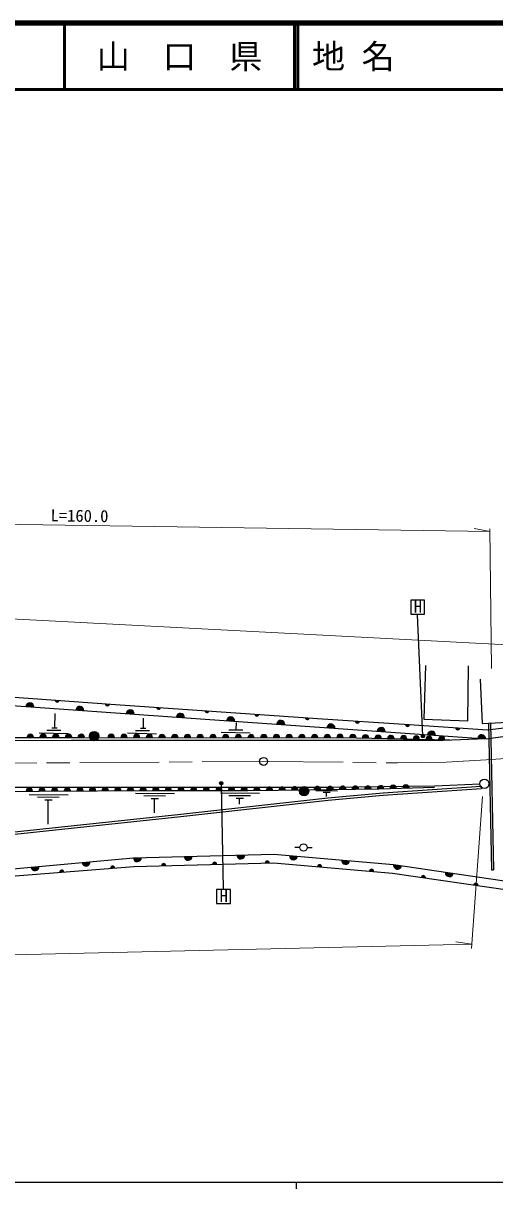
# Model space of a CAD drawing. Units: millimetres at full size, sheet at 1:1000; details may follow other scales. Extents: x 40000 to 680000, y 20000 to 380000.
# Drawn here: x 326786 to 397976, y 204000 to 380000 of the extents above; entities that cross this region are included whole.
import ezdxf
from ezdxf.enums import TextEntityAlignment as Align

# ---------------------------------------------------------------- set-up
doc = ezdxf.new("R2010")
doc.units = ezdxf.units.MM
doc.header["$LTSCALE"] = 1000
doc.linetypes.add('CHAIN', pattern=[18.5, 12, -1.5, 3.5, -1.5])
for name, color, linetype, lineweight in [('M-BGD', 7, 'Continuous', 25), ('M-BGD-EXST', 7, 'Continuous', 25), ('M-BMK', 2, 'CHAIN', 13), ('M-BMK-SRVR', 3, 'Continuous', 25), ('M-STR-HTXT', 7, 'Continuous', 13), ('M-TTL', 2, 'Continuous', 140), ('M-TTL-BAND', 7, 'Continuous', 25), ('M-TTL-LINE', 7, 'Continuous', 50)]:
    doc.layers.add(name, color=color, linetype=linetype, lineweight=lineweight)
doc.layers.add('M-TTL-TXT', color=7, linetype='Continuous')
doc.styles.add('ＭＳ ゴシック', font='')
doc.styles.get('ＭＳ ゴシック').set_extended_font_data('MS Gothic')

msp = doc.modelspace()

# ---------------------------------------------------------------- hatches: boundary and pattern name
at = {"layer": 'M-BGD'}
for points in [[(328353, 276732, 0.41421), (327796, 277372, 0.41421), (327156, 276815)], [(331613, 277804, 0.41421), (331891, 277483, 0.41421), (332212, 277761)], [(335931, 276203, 0.41421), (335375, 276844, 0.41421), (334734, 276287)], [(339190, 277258, 0.41421), (339466, 276936, 0.41421), (339788, 277212)], [(346927, 276717, 0.41421), (347206, 276397, 0.41421), (347526, 276675)], [(343509, 275675, 0.41421), (342953, 276316, 0.41421), (342312, 275759)], [(351100, 275144, 0.41421), (350545, 275786, 0.41421), (349903, 275230)], [(354203, 276212, 0.41421), (354482, 275892, 0.41421), (354802, 276170)], [(358692, 274614, 0.41421), (358137, 275256, 0.41421), (357495, 274700)], [(361780, 275686, 0.41421), (362060, 275367, 0.41421), (362379, 275647)], [(366268, 274078, 0.41421), (365713, 274719, 0.41421), (365071, 274164)], [(369357, 275160, 0.41421), (369637, 274841, 0.41421), (369956, 275121)], [(376935, 274643, 0.41421), (377215, 274324, 0.41421), (377534, 274604)], [(338175, 272360, 0.41421), (337475, 273060, 0.41421), (336775, 272360, 1)], [(373845, 273541, 0.41421), (373289, 274183, 0.41421), (372648, 273627)], [(381436, 273001, 0.41421), (380881, 273642, 0.41421), (380239, 273087)], [(384513, 274129, 0.41421), (384793, 273810, 0.41421), (385111, 274090)], [(389027, 272460, 0.41421), (388472, 273102, 0.41421), (387830, 272546)], [(392092, 273632, 0.41421), (392372, 273313, 0.41421), (392690, 273593)], [(328336, 272170, 0.41421), (327855, 272649, 0.41421), (327376, 272168)], [(330256, 272170, 0.41421), (329775, 272649, 0.41421), (329296, 272168)], [(332176, 272170, 0.41421), (331695, 272649, 0.41421), (331216, 272168)], [(334096, 272170, 0.41421), (333615, 272649, 0.41421), (333136, 272168)], [(336016, 272170, 0.41421), (335535, 272649, 0.41421), (335056, 272168)], [(340544, 272148, 0.41421), (340063, 272627, 0.41421), (339584, 272146)], [(342464, 272141, 0.41421), (341983, 272620, 0.41421), (341504, 272139)], [(344384, 272137, 0.41421), (343903, 272616, 0.41421), (343424, 272135)], [(346304, 272130, 0.41421), (345823, 272609, 0.41421), (345344, 272128)], [(348224, 272123, 0.41421), (347743, 272602, 0.41421), (347264, 272121)], [(350144, 272119, 0.41421), (349663, 272598, 0.41421), (349184, 272116)], [(352064, 272109, 0.41421), (351583, 272588, 0.41421), (351104, 272107)], [(353984, 272102, 0.41421), (353503, 272581, 0.41421), (353024, 272100)], [(355904, 272095, 0.41421), (355423, 272574, 0.41421), (354944, 272093)], [(357824, 272088, 0.41421), (357343, 272567, 0.41421), (356864, 272086)], [(359744, 272081, 0.41421), (359263, 272560, 0.41421), (358784, 272079)], [(361664, 272079, 0.41421), (361183, 272558, 0.41421), (360704, 272077)], [(363584, 272087, 0.41421), (363103, 272566, 0.41421), (362624, 272085)], [(365504, 272095, 0.41421), (365023, 272574, 0.41421), (364544, 272093)], [(367424, 272103, 0.41421), (366943, 272582, 0.41421), (366464, 272100)], [(369344, 272111, 0.41421), (368863, 272589, 0.41421), (368384, 272108)], [(371265, 272118, 0.41421), (370783, 272597, 0.41421), (370305, 272116)], [(373185, 272126, 0.41421), (372704, 272605, 0.41421), (372225, 272124)], [(375105, 272134, 0.41421), (374624, 272613, 0.41421), (374145, 272132)], [(377024, 272086, 0.41421), (376555, 272576, 0.41421), (376065, 272106)], [(378944, 272048, 0.41421), (378472, 272536, 0.41421), (377984, 272065)], [(380859, 272006, 0.41421), (380388, 272495, 0.41421), (379899, 272024)], [(382778, 271965, 0.41421), (382307, 272454, 0.41421), (381818, 271983)], [(384697, 271927, 0.41421), (384225, 272414, 0.41421), (383738, 271942)], [(386617, 271882, 0.41421), (386146, 272371, 0.41421), (385657, 271901)], [(388536, 271840, 0.41421), (388066, 272330, 0.41421), (387576, 271859)], [(390455, 271799, 0.41421), (389985, 272289, 0.41421), (389495, 271818)], [(396603, 271923, 0.41421), (396048, 272565, 0.41421), (395406, 272010)], [(328187, 264044, 0.41421), (327706, 264523, 0.41421), (327227, 264042)], [(330095, 264053, 0.41421), (329614, 264532, 0.41421), (329135, 264051)], [(332004, 264062, 0.41421), (331523, 264541, 0.41421), (331044, 264060)], [(333912, 264071, 0.41421), (333431, 264550, 0.41421), (332952, 264068)], [(335820, 264079, 0.41421), (335339, 264558, 0.41421), (334860, 264077)], [(337728, 264088, 0.41421), (337247, 264567, 0.41421), (336768, 264086)], [(339637, 264097, 0.41421), (339156, 264576, 0.41421), (338677, 264095)], [(341545, 264105, 0.41421), (341064, 264584, 0.41421), (340585, 264103)], [(343453, 264114, 0.41421), (342972, 264593, 0.41421), (342493, 264112)], [(345362, 264123, 0.41421), (344881, 264602, 0.41421), (344402, 264121)], [(347270, 264132, 0.41421), (346789, 264610, 0.41421), (346310, 264129)], [(349178, 264132, 0.41421), (348697, 264610, 0.41421), (348218, 264129)], [(351086, 264132, 0.41421), (350605, 264610, 0.41421), (350126, 264129)], [(352995, 264126, 0.41421), (352514, 264605, 0.41421), (352035, 264124)], [(354903, 264128, 0.41421), (354422, 264607, 0.41421), (353943, 264126)], [(356811, 264130, 0.41421), (356330, 264609, 0.41421), (355851, 264128)], [(358719, 264130, 0.41421), (358241, 264612, 0.41421), (357759, 264134)], [(360628, 264130, 0.41421), (360149, 264612, 0.41421), (359668, 264133)], [(362536, 264152, 0.41421), (362052, 264628, 0.41421), (361576, 264144)], [(364444, 264172, 0.41421), (363960, 264648, 0.41421), (363484, 264164)], [(366352, 264194, 0.41421), (365869, 264670, 0.41421), (365393, 264186)], [(368261, 264217, 0.41421), (367777, 264693, 0.41421), (367301, 264209)], [(369886, 264023, 0.41421), (369186, 264723, 0.41421), (368486, 264023, 1)], [(371679, 264259, 0.41421), (371195, 264735, 0.41421), (370719, 264251)], [(373587, 264282, 0.41421), (373103, 264758, 0.41421), (372627, 264274)], [(375496, 264306, 0.41421), (375012, 264782, 0.41421), (374536, 264298)], [(377404, 264333, 0.41421), (376920, 264809, 0.41421), (376444, 264325)], [(379312, 264351, 0.41421), (378828, 264827, 0.41421), (378352, 264343)], [(381220, 264393, 0.41421), (380724, 264857, 0.41421), (380260, 264361)], [(383139, 264457, 0.41421), (382643, 264921, 0.41421), (382179, 264425)], [(385058, 264521, 0.41421), (384562, 264985, 0.41421), (384098, 264489)], [(343408, 253981, 0.41421), (344023, 253395, 0.41421), (344608, 254010)], [(351091, 254179, 0.41421), (351705, 253594, 0.41421), (352291, 254208)], [(359037, 254384, 0.41421), (359652, 253799, 0.41421), (360237, 254414)], [(363926, 253209, 0.41421), (363619, 253502, 0.41421), (363326, 253195)], [(366990, 254322, 0.41421), (367534, 253671, 0.41421), (368185, 254215)], [(374847, 253640, 0.41421), (375391, 252988, 0.41421), (376042, 253532)], [(327980, 252574, 0.41421), (328631, 252029, 0.41421), (329175, 252680)], [(332886, 251828, 0.41421), (332563, 252104, 0.41421), (332288, 251781)], [(335681, 253276, 0.41421), (336331, 252731, 0.41421), (336876, 253382)], [(340582, 252448, 0.41421), (340259, 252723, 0.41421), (339984, 252400)], [(348297, 252805, 0.41421), (347990, 253098, 0.41421), (347697, 252791)], [(355980, 253004, 0.41421), (355673, 253297, 0.41421), (355380, 252989)], [(371817, 252601, 0.41421), (371543, 252925, 0.41421), (371219, 252650)], [(379674, 251919, 0.41421), (379400, 252242, 0.41421), (379076, 251967)], [(382710, 252957, 0.41421), (383220, 252279, 0.41421), (383898, 252789)], [(390532, 251813, 0.41421), (391043, 251135, 0.41421), (391721, 251645)], [(387510, 250942, 0.41421), (387257, 251283, 0.41421), (386917, 251030)], [(395422, 249784, 0.41421), (395169, 250124, 0.41421), (394829, 249871)]]:
    msp.add_hatch(color=256, dxfattribs=at).paths.add_polyline_path(points)
at = {"layer": 'M-BGD-EXST'}
for points in [[(386910, 272206, 0.41421), (387249, 272106, 0.41421), (387349, 272445, 1)], [(356451, 265108, 0.41421), (356790, 265008, 0.41421), (356890, 265348, 1)]]:
    msp.add_hatch(color=256, dxfattribs=at).paths.add_polyline_path(points)

# ---------------------------------------------------------------- linework, layer by layer
at = {"layer": 'M-BGD'}
for p, q in [((331526, 275765), (331516, 273586)), ((344887, 275052), (344869, 273553)), ((329167, 272866), (333570, 272742)), ((330353, 273235), (332469, 273226)), ((331110, 273581), (331922, 273590)), ((342520, 272833), (346923, 272709)), ((343706, 273202), (345822, 273193)), ((344463, 273548), (345275, 273557)), ((356658, 272944), (361061, 272821)), ((357845, 273314), (359960, 273304)), ((358930, 274403), (358891, 273340)), ((397031, 274287), (397519, 252161)), ((397331, 274302), (397819, 252167)), ((370978, 264114), (374250, 264075)), ((395944, 264803), (395968, 264454)), ((327668, 263525), (333538, 263505)), ((328917, 263168), (332190, 263128)), ((330038, 262751), (331135, 262739)), ((330532, 259029), (330543, 262673)), ((343739, 263718), (349610, 263699)), ((344989, 263362), (348261, 263322)), ((346110, 262945), (347207, 262932)), ((346616, 260787), (346614, 262866)), ((356585, 263759), (362455, 263739)), ((357834, 263402), (361106, 263362)), ((358955, 262986), (360052, 262973)), ((359445, 262061), (359459, 262907)), ((372053, 263891), (373150, 263878)), ((372554, 263209), (372557, 263812)), ((368552, 255520), (367802, 255520)), ((369652, 255520), (370402, 255520)), ((397519, 252161), (397819, 252167))]:
    msp.add_line(p, q, dxfattribs=at)
for points in [[(233039, 287287), (241339, 286136), (265729, 282658), (290427, 279075), (299760, 278494), (324340, 277011), (357826, 274678), (396708, 271917), (409229, 273709), (443559, 277981)], [(387512, 283037), (387276, 274885), (393921, 274642), (394034, 282971)], [(299547, 279930), (314280, 279052), (340694, 277149), (371204, 275032), (385071, 274091), (396876, 273319), (429513, 277254), (443413, 279102)], [(395779, 280944), (396107, 274238), (400964, 274492), (400964, 275489), (405762, 275698), (405517, 280548)], [(396708, 271917), (390205, 271706), (375191, 271687), (360798, 271693), (334083, 271688), (294264, 271587), (254071, 271497), (237635, 271439)], [(239058, 271964), (269451, 272162), (284169, 272091), (302935, 272163), (319207, 272163), (335720, 272163), (360070, 272074), (374748, 272134), (391180, 271782)], [(241951, 250198), (257081, 251342), (269366, 252380), (277600, 253009), (286085, 253659), (313581, 256652), (350559, 260572), (372781, 263035), (381119, 263782), (395944, 264803)], [(241977, 249849), (257109, 250993), (269394, 252031), (277626, 252660), (286117, 253311), (313618, 256304), (350597, 260224), (372816, 262686), (381147, 263433), (395968, 264454)], [(249243, 264283), (261848, 264304), (273314, 264360), (283742, 264331), (302915, 264423), (324915, 264623), (347087, 264631), (373643, 264623), (388929, 264834), (395720, 265133)], [(249243, 264283), (258503, 263916), (267546, 263935), (281296, 263826), (295160, 263682), (319884, 263976), (329160, 264058), (346752, 264130), (360717, 264130), (369850, 264235), (380526, 264366), (388895, 264655)], [(209901, 260915), (214080, 260872), (223934, 256207), (237351, 243360), (274725, 247304), (293189, 249145), (325748, 252370), (343408, 253981), (364615, 254529), (382710, 252957), (400823, 250309)], [(209856, 259948), (213783, 259960), (222886, 255572), (236979, 242126), (274857, 246011), (293318, 247852), (321704, 250930), (343484, 252682), (364575, 253227), (382559, 251665), (400635, 249022)]]:
    msp.add_lwpolyline(points, dxfattribs=at)
for centre, radius in [((337475, 272360), 700), ((396420, 265152), 700), ((369186, 264023), 700), ((369102, 255520), 550)]:
    msp.add_circle(centre, radius, dxfattribs=at)
for centre, radius, start, end in [((327755, 276774), 600, 356.01922, 176.01922), ((331912, 277782), 300, 175.92961, 355.92961), ((335333, 276245), 600, 355.97622, 175.97622), ((339489, 277235), 300, 175.62403, 355.62403), ((347227, 276696), 300, 176.05247, 356.05247), ((342911, 275717), 600, 355.97622, 175.97622), ((350502, 275187), 600, 355.8756, 175.8756), ((354503, 276191), 300, 176.05247, 356.05247), ((358093, 274657), 600, 355.8756, 175.8756), ((362080, 275666), 300, 176.27121, 356.27121), ((365670, 274121), 600, 355.8756, 175.8756), ((369657, 275141), 300, 176.27121, 356.27121), ((377234, 274624), 300, 176.27121, 356.27121), ((373246, 273584), 600, 355.8756, 175.8756), ((380837, 273044), 600, 355.8756, 175.8756), ((384812, 274110), 300, 176.27121, 356.27121), ((388429, 272503), 600, 355.8756, 175.8756), ((392391, 273612), 300, 176.27121, 356.27121), ((327856, 272169), 480, 0.134, 180.134), ((329776, 272169), 480, 0.134, 180.134), ((331696, 272169), 480, 0.134, 180.134), ((333616, 272169), 480, 0.134, 180.134), ((335536, 272169), 480, 0.134, 180.134), ((340064, 272147), 480, 0.134, 180.134), ((341984, 272140), 480, 0.134, 180.134), ((343904, 272136), 480, 0.134, 180.134), ((345824, 272129), 480, 0.134, 180.134), ((347744, 272122), 480, 0.134, 180.134), ((349664, 272118), 480, 0.134, 180.134), ((351584, 272108), 480, 0.134, 180.134), ((353504, 272101), 480, 0.134, 180.134), ((355424, 272094), 480, 0.134, 180.134), ((357344, 272087), 480, 0.134, 180.134), ((359264, 272080), 480, 0.134, 180.134), ((361184, 272078), 480, 0.134, 180.134), ((363104, 272086), 480, 0.134, 180.134), ((365024, 272094), 480, 0.134, 180.134), ((366944, 272102), 480, 0.134, 180.134), ((368864, 272109), 480, 0.134, 180.134), ((370785, 272117), 480, 0.134, 180.134), ((372705, 272125), 480, 0.134, 180.134), ((374625, 272133), 480, 0.134, 180.134), ((376545, 272096), 480, 358.79417, 178.79417), ((378464, 272056), 480, 358.96346, 178.96346), ((380379, 272015), 480, 358.95414, 178.95414), ((382298, 271974), 480, 358.9366, 178.9366), ((384218, 271934), 480, 359.1037, 179.1037), ((386137, 271891), 480, 358.90182, 178.90182), ((388056, 271850), 480, 358.83794, 178.83794), ((389975, 271809), 480, 358.87779, 178.87779), ((396005, 271967), 600, 355.8756, 175.8756), ((327707, 264043), 480, 0.12391, 180.12391), ((329615, 264052), 480, 0.12391, 180.12391), ((331524, 264061), 480, 0.12391, 180.12391), ((333432, 264070), 480, 0.12391, 180.12391), ((335340, 264078), 480, 0.12391, 180.12391), ((337248, 264087), 480, 0.12391, 180.12391), ((339157, 264096), 480, 0.12391, 180.12391), ((341065, 264104), 480, 0.12391, 180.12391), ((342973, 264113), 480, 0.12391, 180.12391), ((344882, 264122), 480, 0.12391, 180.12391), ((346790, 264130), 480, 0.12391, 180.12391), ((348698, 264130), 480, 0.12391, 180.12391), ((350606, 264130), 480, 0.12391, 180.12391), ((352515, 264125), 480, 0.12391, 180.12391), ((354423, 264127), 480, 0.12391, 180.12391), ((356331, 264129), 480, 0.12391, 180.12391), ((358239, 264132), 480, 359.81895, 179.81895), ((360148, 264132), 480, 359.83969, 179.83969), ((362056, 264148), 480, 0.47049, 180.47049), ((363964, 264168), 480, 0.47049, 180.47049), ((365873, 264190), 480, 0.47049, 180.47049), ((367781, 264213), 480, 0.47049, 180.47049), ((371199, 264255), 480, 0.47049, 180.47049), ((373107, 264278), 480, 0.47049, 180.47049), ((375016, 264302), 480, 0.47049, 180.47049), ((376924, 264329), 480, 0.47049, 180.47049), ((378832, 264347), 480, 0.47049, 180.47049), ((380740, 264377), 480, 1.90958, 181.90958), ((382659, 264441), 480, 1.90958, 181.90958), ((384578, 264505), 480, 1.90958, 181.90958), ((344008, 253995), 600, 181.40199, 1.40199), ((351691, 254194), 600, 181.40199, 1.40199), ((359637, 254399), 600, 181.40199, 1.40199), ((363626, 253202), 300, 1.35974, 181.35974), ((367588, 254269), 600, 174.87172, 354.87172), ((375445, 253586), 600, 174.87172, 354.87172), ((328577, 252627), 600, 185.08909, 5.08909), ((332587, 251805), 300, 4.5002, 184.5002), ((336278, 253329), 600, 185.08909, 5.08909), ((340283, 252424), 300, 4.5002, 184.5002), ((347997, 252798), 300, 1.35974, 181.35974), ((355680, 252997), 300, 1.35974, 181.35974), ((371518, 252626), 300, 355.34594, 175.34594), ((379375, 251943), 300, 355.34594, 175.34594), ((383304, 252873), 600, 171.96487, 351.96487), ((391127, 251729), 600, 171.96487, 351.96487), ((387214, 250986), 300, 351.61421, 171.61421), ((395126, 249827), 300, 351.61421, 171.61421)]:
    msp.add_arc(centre, radius, start, end, dxfattribs=at)
at = {"layer": 'M-BGD-EXST'}
for p, q in [((387399, 292857), (385299, 292857)), ((385299, 292857), (385299, 290757)), ((387399, 290757), (387399, 292857)), ((385299, 290757), (387399, 290757)), ((387129, 272325), (386329, 290683)), ((356670, 265228), (356993, 249297)), ((358077, 249160), (355977, 249160)), ((355977, 249160), (355977, 247060)), ((358077, 247060), (358077, 249160)), ((355977, 247060), (358077, 247060))]:
    msp.add_line(p, q, dxfattribs=at)
for centre in [(387129, 272325), (356670, 265228)]:
    msp.add_circle(centre, 250, dxfattribs=at)
at = {"layer": 'M-BMK'}
msp.add_lwpolyline([(65693, 272955), (79026, 271114), (93099, 269608), (105125, 268709), (115605, 268136), (127757, 267778), (144949, 267803), (165361, 267886), (197471, 267915), (243297, 267919), (264113, 268087), (316805, 268218), (363076, 268531), (383278, 268297), (390668, 268436), (396691, 268771), (406475, 269453)], dxfattribs=at)
at = {"layer": 'M-BMK-SRVR'}
msp.add_circle((363076, 268531), 600, dxfattribs=at)
at = {"layer": 'M-STR-HTXT'}
for p, q in [((240665, 305535), (397271, 303271)), ((397271, 303271), (394852, 303690)), ((397494, 282557), (397267, 303679)), ((243178, 294349), (407113, 285781)), ((396119, 263254), (394498, 240261)), ((394545, 240931), (392112, 241259)), ((252900, 237656), (394545, 240931))]:
    msp.add_line(p, q, dxfattribs=at)
at = {"layer": 'M-TTL'}
msp.add_line((680000, 380000), (40000, 380000), dxfattribs=at)
at = {"layer": 'M-TTL-BAND'}
for p, q in [((40000, 205000), (579000, 205000)), ((368000, 205000), (368000, 204000))]:
    msp.add_line(p, q, dxfattribs=at)
at = {"layer": 'M-TTL-LINE'}
for p, q in [((333000, 380000), (333000, 370000)), ((367750, 380000), (367750, 370000)), ((368250, 380000), (368250, 370000)), ((40000, 370000), (680000, 370000))]:
    msp.add_line(p, q, dxfattribs=at)

# ---------------------------------------------------------------- texts
at = {"layer": 'M-BGD-EXST', "style": 'ＭＳ ゴシック'}
for p in [(385751, 290448), (356430, 246752)]:
    msp.add_text('H', height=1833, dxfattribs=at).set_placement(p, align=Align.BOTTOM_LEFT)
at = {"layer": 'M-STR-HTXT', "style": 'ＭＳ ゴシック'}
msp.add_text('L=160.0', height=1833, rotation=359.172, dxfattribs=at).set_placement((330894, 304231), align=Align.BOTTOM_LEFT)
at = {"layer": 'M-TTL-TXT', "style": 'ＭＳ ゴシック'}
msp.add_text('山\u3000口\u3000県', height=3666, dxfattribs=at).set_placement((350375, 375000), align=Align.MIDDLE_CENTER)
msp.add_text('地 名', height=3666, dxfattribs=at).set_placement((370380, 375000), align=Align.MIDDLE_LEFT)

doc.saveas('drawing.dxf')
